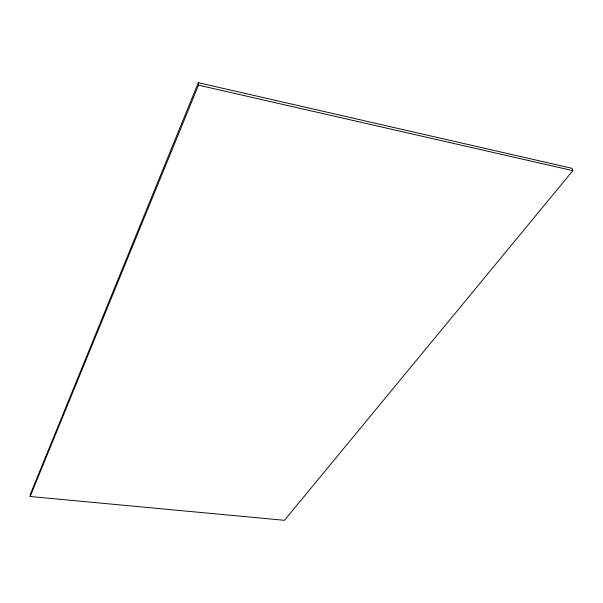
<?xml version="1.0" encoding="UTF-8"?>
<svg xmlns="http://www.w3.org/2000/svg" width="603" height="603" viewBox="0 0 603 603"><rect width="100%" height="100%" fill="white"/><g stroke="black" fill="none" stroke-linecap="round" stroke-linejoin="round"><path stroke-width="0.9" d="M30.15 496.51L30.233 494.505L198.327 82.694L572.059 168.335L572.85 170.657L284.473 520.306L30.15 496.51L198.508 85.166L198.327 82.694M198.508 85.166L572.85 170.657"/></g></svg>
